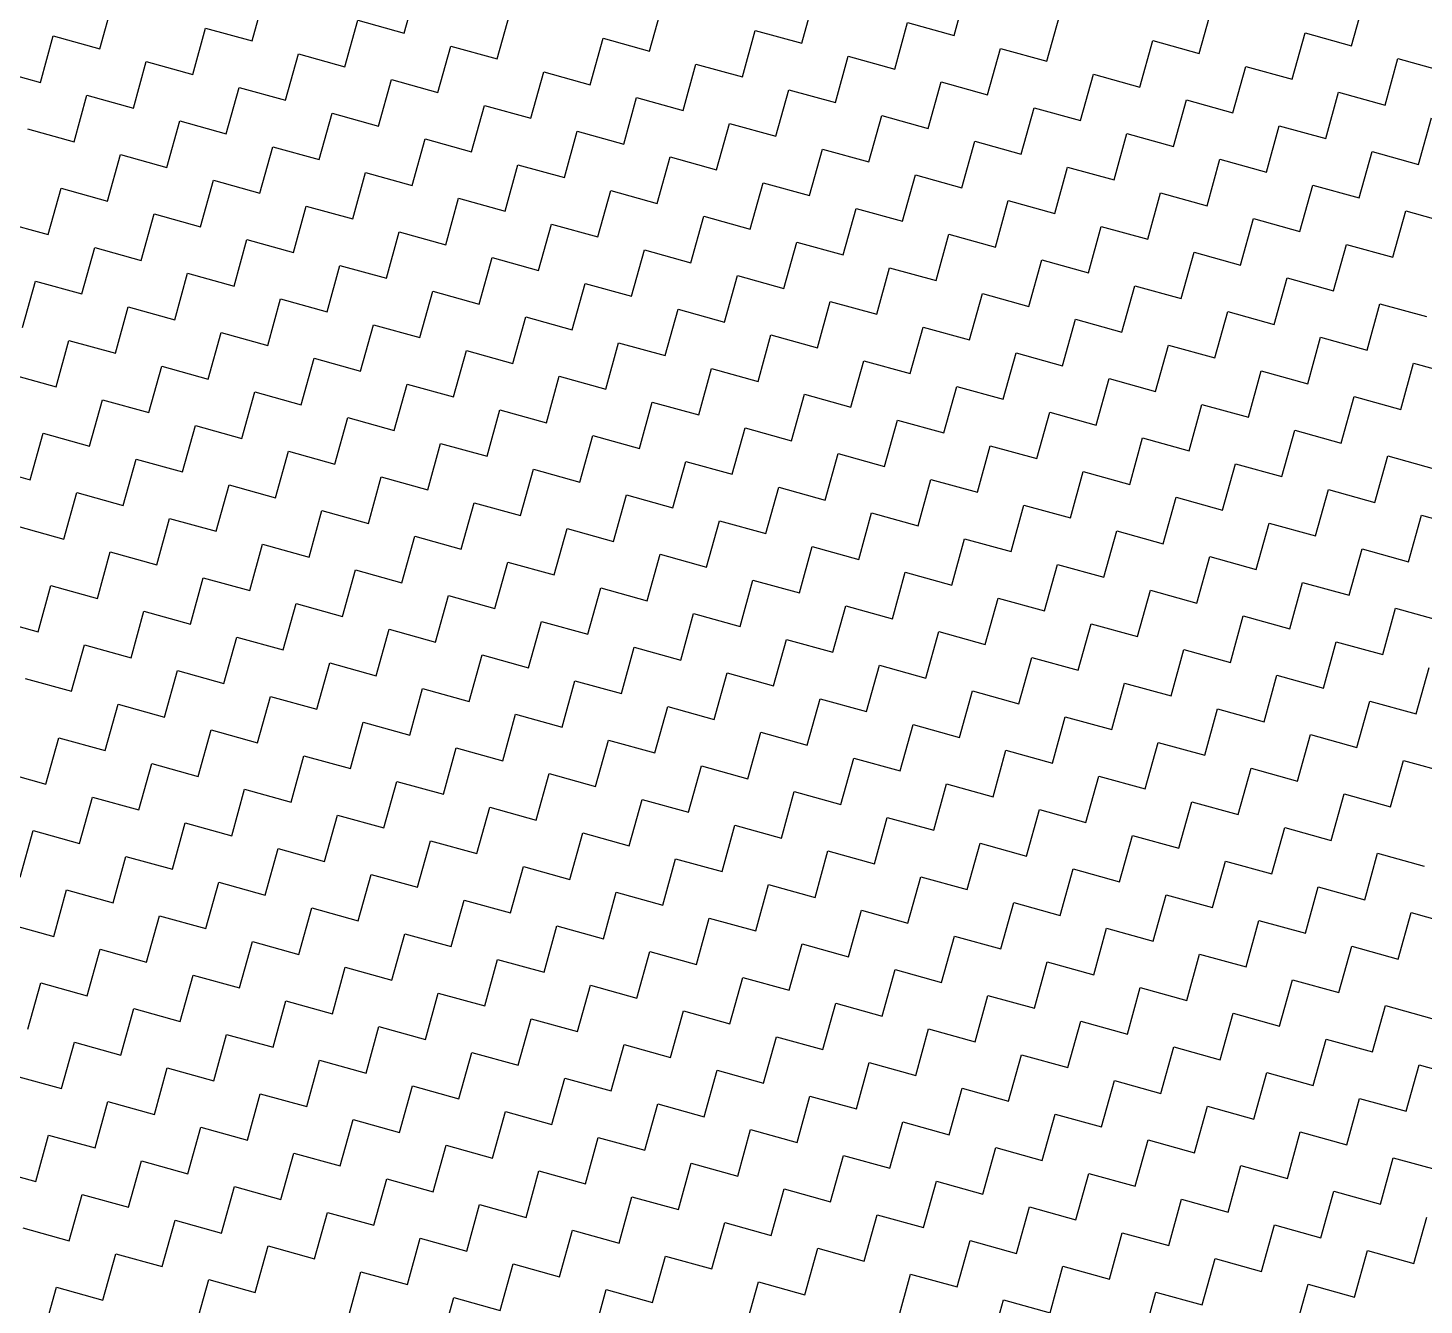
# Model space of a CAD drawing. Header units: metres. Extents: x 291974 to 293244, y 2020596 to 2023640.
# Drawn here: x 292618.9 to 292691.4, y 2022509 to 2022575.3 of the extents above; entities that cross this region are included whole.
import ezdxf

# ---------------------------------------------------------------- set-up
doc = ezdxf.new("R2010")
doc.units = ezdxf.units.M
doc.header["$MEASUREMENT"] = 0
doc.layers.add('POLY_HATCH', color=12, linetype='Continuous')

msp = doc.modelspace()

# ---------------------------------------------------------------- linework, layer by layer
at = {"layer": 'POLY_HATCH', "linetype": 'Continuous'}
for p, q in [((292630.564, 2022574.573), (292631.232, 2022576.984)), ((292638.464, 2022574.978), (292639.132, 2022577.388)), ((292666.984, 2022574.855), (292667.653, 2022577.266)), ((292622.664, 2022574.168), (292623.332, 2022576.579)), ((292651.185, 2022574.046), (292651.853, 2022576.456)), ((292659.085, 2022574.451), (292659.753, 2022576.861)), ((292679.705, 2022573.923), (292680.374, 2022576.334)), ((292687.605, 2022574.328), (292688.274, 2022576.738)), ((292635.385, 2022573.236), (292636.053, 2022575.647)), ((292636.053, 2022575.647), (292638.464, 2022574.978)), ((292643.285, 2022573.641), (292643.953, 2022576.051)), ((292663.905, 2022573.113), (292664.574, 2022575.524)), ((292664.574, 2022575.524), (292666.984, 2022574.855)), ((292671.805, 2022573.518), (292672.474, 2022575.929)), ((292619.585, 2022572.426), (292620.253, 2022574.837)), ((292620.253, 2022574.837), (292622.664, 2022574.168)), ((292627.485, 2022572.831), (292628.153, 2022575.242)), ((292628.153, 2022575.242), (292630.564, 2022574.573)), ((292656.006, 2022572.709), (292656.674, 2022575.119)), ((292656.674, 2022575.119), (292659.085, 2022574.451)), ((292684.526, 2022572.586), (292685.195, 2022574.997)), ((292685.195, 2022574.997), (292687.605, 2022574.328)), ((292640.206, 2022571.899), (292640.874, 2022574.309)), ((292640.874, 2022574.309), (292643.285, 2022573.641)), ((292648.106, 2022572.304), (292648.774, 2022574.714)), ((292648.774, 2022574.714), (292651.185, 2022574.046)), ((292668.726, 2022571.776), (292669.395, 2022574.187)), ((292669.395, 2022574.187), (292671.805, 2022573.518)), ((292676.626, 2022572.181), (292677.295, 2022574.592)), ((292677.295, 2022574.592), (292679.705, 2022573.923)), ((292624.406, 2022571.089), (292625.074, 2022573.5)), ((292625.074, 2022573.5), (292627.485, 2022572.831)), ((292632.306, 2022571.494), (292632.974, 2022573.905)), ((292632.974, 2022573.905), (292635.385, 2022573.236)), ((292652.927, 2022570.967), (292653.595, 2022573.377)), ((292653.595, 2022573.377), (292656.006, 2022572.709)), ((292660.826, 2022571.372), (292661.495, 2022573.782)), ((292661.495, 2022573.782), (292663.905, 2022573.113)), ((292689.347, 2022571.249), (292690.016, 2022573.659)), ((292690.016, 2022573.659), (292692.426, 2022572.991)), ((292617.174, 2022573.095), (292619.585, 2022572.426)), ((292645.027, 2022570.562), (292645.695, 2022572.972)), ((292645.695, 2022572.972), (292648.106, 2022572.304)), ((292673.547, 2022570.439), (292674.216, 2022572.85)), ((292674.216, 2022572.85), (292676.626, 2022572.181)), ((292681.447, 2022570.844), (292682.116, 2022573.255)), ((292682.116, 2022573.255), (292684.526, 2022572.586)), ((292629.227, 2022569.752), (292629.895, 2022572.163)), ((292629.895, 2022572.163), (292632.306, 2022571.494)), ((292637.127, 2022570.157), (292637.795, 2022572.568)), ((292637.795, 2022572.568), (292640.206, 2022571.899)), ((292657.747, 2022569.63), (292658.416, 2022572.04)), ((292658.416, 2022572.04), (292660.826, 2022571.372)), ((292665.647, 2022570.034), (292666.316, 2022572.445)), ((292666.316, 2022572.445), (292668.726, 2022571.776)), ((292686.268, 2022569.507), (292686.937, 2022571.918)), ((292686.937, 2022571.918), (292689.347, 2022571.249)), ((292621.327, 2022569.347), (292621.995, 2022571.758)), ((292621.995, 2022571.758), (292624.406, 2022571.089)), ((292641.948, 2022568.82), (292642.616, 2022571.23)), ((292642.616, 2022571.23), (292645.027, 2022570.562)), ((292649.848, 2022569.225), (292650.516, 2022571.635)), ((292650.516, 2022571.635), (292652.927, 2022570.967)), ((292678.368, 2022569.102), (292679.037, 2022571.513)), ((292679.037, 2022571.513), (292681.447, 2022570.844)), ((292626.148, 2022568.01), (292626.816, 2022570.421)), ((292626.816, 2022570.421), (292629.227, 2022569.752)), ((292634.048, 2022568.415), (292634.716, 2022570.826)), ((292634.716, 2022570.826), (292637.127, 2022570.157)), ((292662.568, 2022568.293), (292663.237, 2022570.703)), ((292663.237, 2022570.703), (292665.647, 2022570.034)), ((292670.468, 2022568.697), (292671.137, 2022571.108)), ((292671.137, 2022571.108), (292673.547, 2022570.439)), ((292691.089, 2022568.17), (292691.758, 2022570.58)), ((292618.916, 2022570.016), (292621.327, 2022569.347)), ((292646.769, 2022567.483), (292647.437, 2022569.893)), ((292647.437, 2022569.893), (292649.848, 2022569.225)), ((292654.668, 2022567.888), (292655.337, 2022570.298)), ((292655.337, 2022570.298), (292657.747, 2022569.63)), ((292675.289, 2022567.36), (292675.958, 2022569.771)), ((292675.958, 2022569.771), (292678.368, 2022569.102)), ((292683.189, 2022567.765), (292683.858, 2022570.176)), ((292683.858, 2022570.176), (292686.268, 2022569.507)), ((292630.969, 2022566.673), (292631.637, 2022569.084)), ((292631.637, 2022569.084), (292634.048, 2022568.415)), ((292638.869, 2022567.078), (292639.537, 2022569.489)), ((292639.537, 2022569.489), (292641.948, 2022568.82)), ((292667.389, 2022566.955), (292668.058, 2022569.366)), ((292668.058, 2022569.366), (292670.468, 2022568.697)), ((292623.069, 2022566.268), (292623.737, 2022568.679)), ((292623.737, 2022568.679), (292626.148, 2022568.01)), ((292651.589, 2022566.146), (292652.258, 2022568.556)), ((292652.258, 2022568.556), (292654.668, 2022567.888)), ((292659.489, 2022566.551), (292660.158, 2022568.961)), ((292660.158, 2022568.961), (292662.568, 2022568.293)), ((292680.11, 2022566.023), (292680.779, 2022568.434)), ((292680.779, 2022568.434), (292683.189, 2022567.765)), ((292688.01, 2022566.428), (292688.679, 2022568.839)), ((292688.679, 2022568.839), (292691.089, 2022568.17)), ((292635.79, 2022565.336), (292636.458, 2022567.747)), ((292636.458, 2022567.747), (292638.869, 2022567.078)), ((292643.69, 2022565.741), (292644.358, 2022568.151)), ((292644.358, 2022568.151), (292646.769, 2022567.483)), ((292664.31, 2022565.214), (292664.979, 2022567.624)), ((292664.979, 2022567.624), (292667.389, 2022566.955)), ((292672.21, 2022565.618), (292672.879, 2022568.029)), ((292672.879, 2022568.029), (292675.289, 2022567.36)), ((292619.99, 2022564.526), (292620.658, 2022566.937)), ((292620.658, 2022566.937), (292623.069, 2022566.268)), ((292627.89, 2022564.931), (292628.558, 2022567.342)), ((292628.558, 2022567.342), (292630.969, 2022566.673)), ((292648.51, 2022564.404), (292649.179, 2022566.814)), ((292649.179, 2022566.814), (292651.589, 2022566.146)), ((292656.41, 2022564.809), (292657.079, 2022567.219)), ((292657.079, 2022567.219), (292659.489, 2022566.551)), ((292684.931, 2022564.686), (292685.6, 2022567.097)), ((292685.6, 2022567.097), (292688.01, 2022566.428)), ((292640.611, 2022563.999), (292641.279, 2022566.41)), ((292641.279, 2022566.41), (292643.69, 2022565.741)), ((292669.131, 2022563.876), (292669.8, 2022566.287)), ((292669.8, 2022566.287), (292672.21, 2022565.618)), ((292677.031, 2022564.281), (292677.7, 2022566.692)), ((292677.7, 2022566.692), (292680.11, 2022566.023)), ((292624.811, 2022563.189), (292625.479, 2022565.6)), ((292625.479, 2022565.6), (292627.89, 2022564.931)), ((292632.711, 2022563.594), (292633.379, 2022566.005)), ((292633.379, 2022566.005), (292635.79, 2022565.336)), ((292653.331, 2022563.067), (292654, 2022565.477)), ((292654, 2022565.477), (292656.41, 2022564.809)), ((292661.231, 2022563.472), (292661.9, 2022565.882)), ((292661.9, 2022565.882), (292664.31, 2022565.214)), ((292681.852, 2022562.944), (292682.521, 2022565.355)), ((292682.521, 2022565.355), (292684.931, 2022564.686)), ((292689.752, 2022563.349), (292690.42, 2022565.76)), ((292690.42, 2022565.76), (292692.831, 2022565.091)), ((292617.579, 2022565.195), (292619.99, 2022564.526)), ((292637.532, 2022562.257), (292638.2, 2022564.668)), ((292638.2, 2022564.668), (292640.611, 2022563.999)), ((292645.431, 2022562.662), (292646.1, 2022565.072)), ((292646.1, 2022565.072), (292648.51, 2022564.404)), ((292673.952, 2022562.539), (292674.621, 2022564.95)), ((292674.621, 2022564.95), (292677.031, 2022564.281)), ((292629.632, 2022561.852), (292630.3, 2022564.263)), ((292630.3, 2022564.263), (292632.711, 2022563.594)), ((292658.152, 2022561.73), (292658.821, 2022564.14)), ((292658.821, 2022564.14), (292661.231, 2022563.472)), ((292666.052, 2022562.135), (292666.721, 2022564.545)), ((292666.721, 2022564.545), (292669.131, 2022563.876)), ((292686.673, 2022561.607), (292687.341, 2022564.018)), ((292687.341, 2022564.018), (292689.752, 2022563.349)), ((292621.732, 2022561.447), (292622.4, 2022563.858)), ((292622.4, 2022563.858), (292624.811, 2022563.189)), ((292642.352, 2022560.92), (292643.021, 2022563.331)), ((292643.021, 2022563.331), (292645.431, 2022562.662)), ((292650.252, 2022561.325), (292650.921, 2022563.735)), ((292650.921, 2022563.735), (292653.331, 2022563.067)), ((292670.873, 2022560.797), (292671.542, 2022563.208)), ((292671.542, 2022563.208), (292673.952, 2022562.539)), ((292678.773, 2022561.202), (292679.442, 2022563.613)), ((292679.442, 2022563.613), (292681.852, 2022562.944)), ((292626.553, 2022560.11), (292627.221, 2022562.521)), ((292627.221, 2022562.521), (292629.632, 2022561.852)), ((292634.453, 2022560.515), (292635.121, 2022562.926)), ((292635.121, 2022562.926), (292637.532, 2022562.257)), ((292662.973, 2022560.393), (292663.642, 2022562.803)), ((292663.642, 2022562.803), (292666.052, 2022562.135)), ((292618.653, 2022559.706), (292619.321, 2022562.116)), ((292619.321, 2022562.116), (292621.732, 2022561.447)), ((292647.173, 2022559.583), (292647.842, 2022561.993)), ((292647.842, 2022561.993), (292650.252, 2022561.325)), ((292655.073, 2022559.988), (292655.742, 2022562.398)), ((292655.742, 2022562.398), (292658.152, 2022561.73)), ((292675.694, 2022559.46), (292676.363, 2022561.871)), ((292676.363, 2022561.871), (292678.773, 2022561.202)), ((292683.594, 2022559.865), (292684.262, 2022562.276)), ((292684.262, 2022562.276), (292686.673, 2022561.607)), ((292631.374, 2022558.773), (292632.042, 2022561.184)), ((292632.042, 2022561.184), (292634.453, 2022560.515)), ((292639.273, 2022559.178), (292639.942, 2022561.589)), ((292639.942, 2022561.589), (292642.352, 2022560.92)), ((292659.894, 2022558.651), (292660.563, 2022561.061)), ((292660.563, 2022561.061), (292662.973, 2022560.393)), ((292667.794, 2022559.056), (292668.463, 2022561.466)), ((292668.463, 2022561.466), (292670.873, 2022560.797)), ((292623.474, 2022558.368), (292624.142, 2022560.779)), ((292624.142, 2022560.779), (292626.553, 2022560.11)), ((292651.994, 2022558.246), (292652.663, 2022560.656)), ((292652.663, 2022560.656), (292655.073, 2022559.988)), ((292680.515, 2022558.123), (292681.183, 2022560.534)), ((292681.183, 2022560.534), (292683.594, 2022559.865)), ((292688.415, 2022558.528), (292689.083, 2022560.939)), ((292689.083, 2022560.939), (292691.494, 2022560.27)), ((292636.194, 2022557.436), (292636.863, 2022559.847)), ((292636.863, 2022559.847), (292639.273, 2022559.178)), ((292644.094, 2022557.841), (292644.763, 2022560.252)), ((292644.763, 2022560.252), (292647.173, 2022559.583)), ((292664.715, 2022557.314), (292665.384, 2022559.724)), ((292665.384, 2022559.724), (292667.794, 2022559.056)), ((292672.615, 2022557.718), (292673.284, 2022560.129)), ((292673.284, 2022560.129), (292675.694, 2022559.46)), ((292620.395, 2022556.627), (292621.063, 2022559.037)), ((292621.063, 2022559.037), (292623.474, 2022558.368)), ((292628.295, 2022557.031), (292628.963, 2022559.442)), ((292628.963, 2022559.442), (292631.374, 2022558.773)), ((292648.915, 2022556.504), (292649.584, 2022558.914)), ((292649.584, 2022558.914), (292651.994, 2022558.246)), ((292656.815, 2022556.909), (292657.484, 2022559.319)), ((292657.484, 2022559.319), (292659.894, 2022558.651)), ((292685.336, 2022556.786), (292686.004, 2022559.197)), ((292686.004, 2022559.197), (292688.415, 2022558.528)), ((292641.015, 2022556.099), (292641.684, 2022558.51)), ((292641.684, 2022558.51), (292644.094, 2022557.841)), ((292669.536, 2022555.977), (292670.205, 2022558.387)), ((292670.205, 2022558.387), (292672.615, 2022557.718)), ((292677.436, 2022556.381), (292678.104, 2022558.792)), ((292678.104, 2022558.792), (292680.515, 2022558.123)), ((292625.216, 2022555.289), (292625.884, 2022557.7)), ((292625.884, 2022557.7), (292628.295, 2022557.031)), ((292633.115, 2022555.694), (292633.784, 2022558.105)), ((292633.784, 2022558.105), (292636.194, 2022557.436)), ((292653.736, 2022555.167), (292654.405, 2022557.577)), ((292654.405, 2022557.577), (292656.815, 2022556.909)), ((292661.636, 2022555.572), (292662.305, 2022557.982)), ((292662.305, 2022557.982), (292664.715, 2022557.314)), ((292682.257, 2022555.044), (292682.925, 2022557.455)), ((292682.925, 2022557.455), (292685.336, 2022556.786)), ((292690.157, 2022555.449), (292690.825, 2022557.86)), ((292690.825, 2022557.86), (292693.236, 2022557.191)), ((292617.984, 2022557.295), (292620.395, 2022556.627)), ((292637.936, 2022554.357), (292638.605, 2022556.768)), ((292638.605, 2022556.768), (292641.015, 2022556.099)), ((292645.836, 2022554.762), (292646.505, 2022557.173)), ((292646.505, 2022557.173), (292648.915, 2022556.504)), ((292674.357, 2022554.639), (292675.025, 2022557.05)), ((292675.025, 2022557.05), (292677.436, 2022556.381)), ((292622.137, 2022553.548), (292622.805, 2022555.958)), ((292622.805, 2022555.958), (292625.216, 2022555.289)), ((292630.036, 2022553.952), (292630.705, 2022556.363)), ((292630.705, 2022556.363), (292633.115, 2022555.694)), ((292658.557, 2022553.83), (292659.226, 2022556.24)), ((292659.226, 2022556.24), (292661.636, 2022555.572)), ((292666.457, 2022554.235), (292667.126, 2022556.645)), ((292667.126, 2022556.645), (292669.536, 2022555.977)), ((292687.078, 2022553.707), (292687.746, 2022556.118)), ((292687.746, 2022556.118), (292690.157, 2022555.449)), ((292642.757, 2022553.02), (292643.426, 2022555.431)), ((292643.426, 2022555.431), (292645.836, 2022554.762)), ((292650.657, 2022553.425), (292651.326, 2022555.835)), ((292651.326, 2022555.835), (292653.736, 2022555.167)), ((292671.278, 2022552.898), (292671.946, 2022555.308)), ((292671.946, 2022555.308), (292674.357, 2022554.639)), ((292679.178, 2022553.302), (292679.846, 2022555.713)), ((292679.846, 2022555.713), (292682.257, 2022555.044)), ((292626.957, 2022552.21), (292627.626, 2022554.621)), ((292627.626, 2022554.621), (292630.036, 2022553.952)), ((292634.857, 2022552.615), (292635.526, 2022555.026)), ((292635.526, 2022555.026), (292637.936, 2022554.357)), ((292655.478, 2022552.088), (292656.147, 2022554.498)), ((292656.147, 2022554.498), (292658.557, 2022553.83)), ((292663.378, 2022552.493), (292664.047, 2022554.903)), ((292664.047, 2022554.903), (292666.457, 2022554.235)), ((292619.058, 2022551.806), (292619.726, 2022554.216)), ((292619.726, 2022554.216), (292622.137, 2022553.548)), ((292647.578, 2022551.683), (292648.247, 2022554.094)), ((292648.247, 2022554.094), (292650.657, 2022553.425)), ((292676.099, 2022551.56), (292676.767, 2022553.971)), ((292676.767, 2022553.971), (292679.178, 2022553.302)), ((292683.999, 2022551.965), (292684.667, 2022554.376)), ((292684.667, 2022554.376), (292687.078, 2022553.707)), ((292631.778, 2022550.873), (292632.447, 2022553.284)), ((292632.447, 2022553.284), (292634.857, 2022552.615)), ((292639.678, 2022551.278), (292640.347, 2022553.689)), ((292640.347, 2022553.689), (292642.757, 2022553.02)), ((292660.299, 2022550.751), (292660.968, 2022553.161)), ((292660.968, 2022553.161), (292663.378, 2022552.493)), ((292668.199, 2022551.156), (292668.867, 2022553.566)), ((292668.867, 2022553.566), (292671.278, 2022552.898)), ((292688.82, 2022550.628), (292689.488, 2022553.039)), ((292689.488, 2022553.039), (292691.899, 2022552.37)), ((292616.647, 2022552.474), (292619.058, 2022551.806)), ((292623.878, 2022550.469), (292624.547, 2022552.879)), ((292624.547, 2022552.879), (292626.957, 2022552.21)), ((292644.499, 2022549.941), (292645.168, 2022552.352)), ((292645.168, 2022552.352), (292647.578, 2022551.683)), ((292652.399, 2022550.346), (292653.068, 2022552.756)), ((292653.068, 2022552.756), (292655.478, 2022552.088)), ((292680.92, 2022550.223), (292681.588, 2022552.634)), ((292681.588, 2022552.634), (292683.999, 2022551.965)), ((292636.599, 2022549.536), (292637.268, 2022551.947)), ((292637.268, 2022551.947), (292639.678, 2022551.278)), ((292665.12, 2022549.414), (292665.788, 2022551.824)), ((292665.788, 2022551.824), (292668.199, 2022551.156)), ((292673.02, 2022549.819), (292673.688, 2022552.229)), ((292673.688, 2022552.229), (292676.099, 2022551.56)), ((292620.799, 2022548.727), (292621.468, 2022551.137)), ((292621.468, 2022551.137), (292623.878, 2022550.469)), ((292628.699, 2022549.131), (292629.368, 2022551.542)), ((292629.368, 2022551.542), (292631.778, 2022550.873)), ((292649.32, 2022548.604), (292649.989, 2022551.015)), ((292649.989, 2022551.015), (292652.399, 2022550.346)), ((292657.22, 2022549.009), (292657.889, 2022551.419)), ((292657.889, 2022551.419), (292660.299, 2022550.751)), ((292677.841, 2022548.481), (292678.509, 2022550.892)), ((292678.509, 2022550.892), (292680.92, 2022550.223)), ((292685.741, 2022548.886), (292686.409, 2022551.297)), ((292686.409, 2022551.297), (292688.82, 2022550.628)), ((292633.52, 2022547.794), (292634.189, 2022550.205)), ((292634.189, 2022550.205), (292636.599, 2022549.536)), ((292641.42, 2022548.199), (292642.089, 2022550.61)), ((292642.089, 2022550.61), (292644.499, 2022549.941)), ((292669.941, 2022548.077), (292670.609, 2022550.487)), ((292670.609, 2022550.487), (292673.02, 2022549.819)), ((292625.62, 2022547.39), (292626.289, 2022549.8)), ((292626.289, 2022549.8), (292628.699, 2022549.131)), ((292654.141, 2022547.267), (292654.81, 2022549.677)), ((292654.81, 2022549.677), (292657.22, 2022549.009)), ((292662.041, 2022547.672), (292662.709, 2022550.082)), ((292662.709, 2022550.082), (292665.12, 2022549.414)), ((292682.662, 2022547.144), (292683.33, 2022549.555)), ((292683.33, 2022549.555), (292685.741, 2022548.886)), ((292690.562, 2022547.549), (292691.23, 2022549.96)), ((292691.23, 2022549.96), (292693.641, 2022549.291)), ((292618.389, 2022549.395), (292620.799, 2022548.727)), ((292638.341, 2022546.457), (292639.01, 2022548.868)), ((292639.01, 2022548.868), (292641.42, 2022548.199)), ((292646.241, 2022546.862), (292646.91, 2022549.273)), ((292646.91, 2022549.273), (292649.32, 2022548.604)), ((292666.862, 2022546.335), (292667.53, 2022548.745)), ((292667.53, 2022548.745), (292669.941, 2022548.077)), ((292674.762, 2022546.74), (292675.43, 2022549.15)), ((292675.43, 2022549.15), (292677.841, 2022548.481)), ((292622.541, 2022545.648), (292623.21, 2022548.058)), ((292623.21, 2022548.058), (292625.62, 2022547.39)), ((292630.441, 2022546.052), (292631.11, 2022548.463)), ((292631.11, 2022548.463), (292633.52, 2022547.794)), ((292658.962, 2022545.93), (292659.63, 2022548.34)), ((292659.63, 2022548.34), (292662.041, 2022547.672)), ((292687.483, 2022545.807), (292688.151, 2022548.218)), ((292688.151, 2022548.218), (292690.562, 2022547.549)), ((292643.162, 2022545.12), (292643.831, 2022547.531)), ((292643.831, 2022547.531), (292646.241, 2022546.862)), ((292651.062, 2022545.525), (292651.731, 2022547.936)), ((292651.731, 2022547.936), (292654.141, 2022547.267)), ((292671.683, 2022544.998), (292672.351, 2022547.408)), ((292672.351, 2022547.408), (292674.762, 2022546.74)), ((292679.583, 2022545.402), (292680.251, 2022547.813)), ((292680.251, 2022547.813), (292682.662, 2022547.144)), ((292627.362, 2022544.311), (292628.031, 2022546.721)), ((292628.031, 2022546.721), (292630.441, 2022546.052)), ((292635.262, 2022544.715), (292635.931, 2022547.126)), ((292635.931, 2022547.126), (292638.341, 2022546.457)), ((292655.883, 2022544.188), (292656.551, 2022546.598)), ((292656.551, 2022546.598), (292658.962, 2022545.93)), ((292663.783, 2022544.593), (292664.451, 2022547.003)), ((292664.451, 2022547.003), (292666.862, 2022546.335)), ((292619.462, 2022543.906), (292620.131, 2022546.316)), ((292620.131, 2022546.316), (292622.541, 2022545.648)), ((292647.983, 2022543.783), (292648.652, 2022546.194)), ((292648.652, 2022546.194), (292651.062, 2022545.525)), ((292676.504, 2022543.661), (292677.172, 2022546.071)), ((292677.172, 2022546.071), (292679.583, 2022545.402)), ((292684.404, 2022544.065), (292685.072, 2022546.476)), ((292685.072, 2022546.476), (292687.483, 2022545.807)), ((292632.183, 2022542.973), (292632.852, 2022545.384)), ((292632.852, 2022545.384), (292635.262, 2022544.715)), ((292640.083, 2022543.378), (292640.752, 2022545.789)), ((292640.752, 2022545.789), (292643.162, 2022545.12)), ((292660.704, 2022542.851), (292661.372, 2022545.261)), ((292661.372, 2022545.261), (292663.783, 2022544.593)), ((292668.604, 2022543.256), (292669.272, 2022545.666)), ((292669.272, 2022545.666), (292671.683, 2022544.998)), ((292689.225, 2022542.728), (292689.893, 2022545.139)), ((292689.893, 2022545.139), (292692.304, 2022544.47)), ((292617.052, 2022544.574), (292619.462, 2022543.906)), ((292624.283, 2022542.569), (292624.952, 2022544.979)), ((292624.952, 2022544.979), (292627.362, 2022544.311)), ((292644.904, 2022542.041), (292645.573, 2022544.452)), ((292645.573, 2022544.452), (292647.983, 2022543.783)), ((292652.804, 2022542.446), (292653.472, 2022544.857)), ((292653.472, 2022544.857), (292655.883, 2022544.188)), ((292681.325, 2022542.323), (292681.993, 2022544.734)), ((292681.993, 2022544.734), (292684.404, 2022544.065)), ((292629.104, 2022541.232), (292629.773, 2022543.642)), ((292629.773, 2022543.642), (292632.183, 2022542.973)), ((292637.004, 2022541.636), (292637.673, 2022544.047)), ((292637.673, 2022544.047), (292640.083, 2022543.378)), ((292665.525, 2022541.514), (292666.193, 2022543.924)), ((292666.193, 2022543.924), (292668.604, 2022543.256)), ((292673.425, 2022541.919), (292674.093, 2022544.329)), ((292674.093, 2022544.329), (292676.504, 2022543.661)), ((292621.204, 2022540.827), (292621.873, 2022543.237)), ((292621.873, 2022543.237), (292624.283, 2022542.569)), ((292649.725, 2022540.704), (292650.393, 2022543.115)), ((292650.393, 2022543.115), (292652.804, 2022542.446)), ((292657.625, 2022541.109), (292658.293, 2022543.519)), ((292658.293, 2022543.519), (292660.704, 2022542.851)), ((292678.246, 2022540.582), (292678.914, 2022542.992)), ((292678.914, 2022542.992), (292681.325, 2022542.323)), ((292686.146, 2022540.986), (292686.814, 2022543.397)), ((292686.814, 2022543.397), (292689.225, 2022542.728)), ((292633.925, 2022539.894), (292634.594, 2022542.305)), ((292634.594, 2022542.305), (292637.004, 2022541.636)), ((292641.825, 2022540.299), (292642.494, 2022542.71)), ((292642.494, 2022542.71), (292644.904, 2022542.041)), ((292662.446, 2022539.772), (292663.114, 2022542.182)), ((292663.114, 2022542.182), (292665.525, 2022541.514)), ((292670.346, 2022540.177), (292671.014, 2022542.587)), ((292671.014, 2022542.587), (292673.425, 2022541.919)), ((292618.794, 2022541.495), (292621.204, 2022540.827)), ((292626.025, 2022539.49), (292626.694, 2022541.9)), ((292626.694, 2022541.9), (292629.104, 2022541.232)), ((292654.546, 2022539.367), (292655.214, 2022541.778)), ((292655.214, 2022541.778), (292657.625, 2022541.109)), ((292683.067, 2022539.244), (292683.735, 2022541.655)), ((292683.735, 2022541.655), (292686.146, 2022540.986)), ((292690.966, 2022539.649), (292691.635, 2022542.06)), ((292638.746, 2022538.557), (292639.415, 2022540.968)), ((292639.415, 2022540.968), (292641.825, 2022540.299)), ((292646.646, 2022538.962), (292647.314, 2022541.373)), ((292647.314, 2022541.373), (292649.725, 2022540.704)), ((292667.267, 2022538.435), (292667.935, 2022540.845)), ((292667.935, 2022540.845), (292670.346, 2022540.177)), ((292675.167, 2022538.84), (292675.835, 2022541.25)), ((292675.835, 2022541.25), (292678.246, 2022540.582)), ((292622.946, 2022537.748), (292623.615, 2022540.158)), ((292623.615, 2022540.158), (292626.025, 2022539.49)), ((292630.846, 2022538.153), (292631.515, 2022540.563)), ((292631.515, 2022540.563), (292633.925, 2022539.894)), ((292651.467, 2022537.625), (292652.135, 2022540.036)), ((292652.135, 2022540.036), (292654.546, 2022539.367)), ((292659.367, 2022538.03), (292660.035, 2022540.44)), ((292660.035, 2022540.44), (292662.446, 2022539.772)), ((292687.887, 2022537.907), (292688.556, 2022540.318)), ((292688.556, 2022540.318), (292690.966, 2022539.649)), ((292643.567, 2022537.22), (292644.235, 2022539.631)), ((292644.235, 2022539.631), (292646.646, 2022538.962)), ((292672.088, 2022537.098), (292672.756, 2022539.508)), ((292672.756, 2022539.508), (292675.167, 2022538.84)), ((292679.988, 2022537.503), (292680.656, 2022539.913)), ((292680.656, 2022539.913), (292683.067, 2022539.244)), ((292627.767, 2022536.411), (292628.436, 2022538.821)), ((292628.436, 2022538.821), (292630.846, 2022538.153)), ((292635.667, 2022536.815), (292636.336, 2022539.226)), ((292636.336, 2022539.226), (292638.746, 2022538.557)), ((292656.288, 2022536.288), (292656.956, 2022538.699)), ((292656.956, 2022538.699), (292659.367, 2022538.03)), ((292664.188, 2022536.693), (292664.856, 2022539.103)), ((292664.856, 2022539.103), (292667.267, 2022538.435)), ((292684.808, 2022536.165), (292685.477, 2022538.576)), ((292685.477, 2022538.576), (292687.887, 2022537.907)), ((292619.867, 2022536.006), (292620.536, 2022538.416)), ((292620.536, 2022538.416), (292622.946, 2022537.748)), ((292640.488, 2022535.478), (292641.156, 2022537.889)), ((292641.156, 2022537.889), (292643.567, 2022537.22)), ((292648.388, 2022535.883), (292649.056, 2022538.294)), ((292649.056, 2022538.294), (292651.467, 2022537.625)), ((292676.909, 2022535.761), (292677.577, 2022538.171)), ((292677.577, 2022538.171), (292679.988, 2022537.503)), ((292632.588, 2022535.074), (292633.257, 2022537.484)), ((292633.257, 2022537.484), (292635.667, 2022536.815)), ((292661.109, 2022534.951), (292661.777, 2022537.361)), ((292661.777, 2022537.361), (292664.188, 2022536.693)), ((292669.009, 2022535.356), (292669.677, 2022537.766)), ((292669.677, 2022537.766), (292672.088, 2022537.098)), ((292689.629, 2022534.828), (292690.298, 2022537.239)), ((292690.298, 2022537.239), (292692.708, 2022536.57)), ((292617.457, 2022536.674), (292619.867, 2022536.006)), ((292624.688, 2022534.669), (292625.357, 2022537.079)), ((292625.357, 2022537.079), (292627.767, 2022536.411)), ((292645.309, 2022534.141), (292645.977, 2022536.552)), ((292645.977, 2022536.552), (292648.388, 2022535.883)), ((292653.209, 2022534.546), (292653.877, 2022536.957)), ((292653.877, 2022536.957), (292656.288, 2022536.288)), ((292673.83, 2022534.019), (292674.498, 2022536.429)), ((292674.498, 2022536.429), (292676.909, 2022535.761)), ((292681.729, 2022534.424), (292682.398, 2022536.834)), ((292682.398, 2022536.834), (292684.808, 2022536.165)), ((292629.509, 2022533.332), (292630.178, 2022535.742)), ((292630.178, 2022535.742), (292632.588, 2022535.074)), ((292637.409, 2022533.736), (292638.077, 2022536.147)), ((292638.077, 2022536.147), (292640.488, 2022535.478)), ((292665.93, 2022533.614), (292666.598, 2022536.024)), ((292666.598, 2022536.024), (292669.009, 2022535.356)), ((292621.609, 2022532.927), (292622.278, 2022535.337)), ((292622.278, 2022535.337), (292624.688, 2022534.669)), ((292650.13, 2022532.804), (292650.798, 2022535.215)), ((292650.798, 2022535.215), (292653.209, 2022534.546)), ((292658.03, 2022533.209), (292658.698, 2022535.62)), ((292658.698, 2022535.62), (292661.109, 2022534.951)), ((292678.65, 2022532.682), (292679.319, 2022535.092)), ((292679.319, 2022535.092), (292681.729, 2022534.424)), ((292686.55, 2022533.086), (292687.219, 2022535.497)), ((292687.219, 2022535.497), (292689.629, 2022534.828)), ((292634.33, 2022531.995), (292634.998, 2022534.405)), ((292634.998, 2022534.405), (292637.409, 2022533.736)), ((292642.23, 2022532.399), (292642.898, 2022534.81)), ((292642.898, 2022534.81), (292645.309, 2022534.141)), ((292662.851, 2022531.872), (292663.519, 2022534.282)), ((292663.519, 2022534.282), (292665.93, 2022533.614)), ((292670.751, 2022532.277), (292671.419, 2022534.687)), ((292671.419, 2022534.687), (292673.83, 2022534.019)), ((292618.53, 2022531.185), (292619.199, 2022533.595)), ((292619.199, 2022533.595), (292621.609, 2022532.927)), ((292626.43, 2022531.59), (292627.099, 2022534)), ((292627.099, 2022534), (292629.509, 2022533.332)), ((292654.951, 2022531.467), (292655.619, 2022533.878)), ((292655.619, 2022533.878), (292658.03, 2022533.209)), ((292683.471, 2022531.345), (292684.14, 2022533.755)), ((292684.14, 2022533.755), (292686.55, 2022533.086)), ((292639.151, 2022530.657), (292639.819, 2022533.068)), ((292639.819, 2022533.068), (292642.23, 2022532.399)), ((292647.051, 2022531.062), (292647.719, 2022533.473)), ((292647.719, 2022533.473), (292650.13, 2022532.804)), ((292667.672, 2022530.535), (292668.34, 2022532.945)), ((292668.34, 2022532.945), (292670.751, 2022532.277)), ((292675.571, 2022530.94), (292676.24, 2022533.35)), ((292676.24, 2022533.35), (292678.65, 2022532.682)), ((292623.351, 2022529.848), (292624.02, 2022532.258)), ((292624.02, 2022532.258), (292626.43, 2022531.59)), ((292631.251, 2022530.253), (292631.919, 2022532.663)), ((292631.919, 2022532.663), (292634.33, 2022531.995)), ((292651.872, 2022529.725), (292652.54, 2022532.136)), ((292652.54, 2022532.136), (292654.951, 2022531.467)), ((292659.772, 2022530.13), (292660.44, 2022532.541)), ((292660.44, 2022532.541), (292662.851, 2022531.872)), ((292688.292, 2022530.007), (292688.961, 2022532.418)), ((292688.961, 2022532.418), (292691.371, 2022531.749)), ((292636.072, 2022528.916), (292636.74, 2022531.326)), ((292636.74, 2022531.326), (292639.151, 2022530.657)), ((292643.972, 2022529.32), (292644.64, 2022531.731)), ((292644.64, 2022531.731), (292647.051, 2022531.062)), ((292672.492, 2022529.198), (292673.161, 2022531.608)), ((292673.161, 2022531.608), (292675.571, 2022530.94)), ((292680.392, 2022529.603), (292681.061, 2022532.013)), ((292681.061, 2022532.013), (292683.471, 2022531.345)), ((292628.172, 2022528.511), (292628.84, 2022530.921)), ((292628.84, 2022530.921), (292631.251, 2022530.253)), ((292656.693, 2022528.388), (292657.361, 2022530.799)), ((292657.361, 2022530.799), (292659.772, 2022530.13)), ((292664.593, 2022528.793), (292665.261, 2022531.203)), ((292665.261, 2022531.203), (292667.672, 2022530.535)), ((292685.213, 2022528.266), (292685.882, 2022530.676)), ((292685.882, 2022530.676), (292688.292, 2022530.007)), ((292620.272, 2022528.106), (292620.941, 2022530.516)), ((292620.941, 2022530.516), (292623.351, 2022529.848)), ((292640.893, 2022527.578), (292641.561, 2022529.989)), ((292641.561, 2022529.989), (292643.972, 2022529.32)), ((292648.793, 2022527.983), (292649.461, 2022530.394)), ((292649.461, 2022530.394), (292651.872, 2022529.725)), ((292669.413, 2022527.456), (292670.082, 2022529.866)), ((292670.082, 2022529.866), (292672.492, 2022529.198)), ((292677.313, 2022527.861), (292677.982, 2022530.271)), ((292677.982, 2022530.271), (292680.392, 2022529.603)), ((292625.093, 2022526.769), (292625.761, 2022529.179)), ((292625.761, 2022529.179), (292628.172, 2022528.511)), ((292632.993, 2022527.174), (292633.661, 2022529.584)), ((292633.661, 2022529.584), (292636.072, 2022528.916)), ((292661.514, 2022527.051), (292662.182, 2022529.462)), ((292662.182, 2022529.462), (292664.593, 2022528.793)), ((292690.034, 2022526.928), (292690.703, 2022529.339)), ((292690.703, 2022529.339), (292693.113, 2022528.67)), ((292617.862, 2022528.774), (292620.272, 2022528.106)), ((292645.714, 2022526.241), (292646.382, 2022528.652)), ((292646.382, 2022528.652), (292648.793, 2022527.983)), ((292653.614, 2022526.646), (292654.282, 2022529.057)), ((292654.282, 2022529.057), (292656.693, 2022528.388)), ((292674.234, 2022526.119), (292674.903, 2022528.529)), ((292674.903, 2022528.529), (292677.313, 2022527.861)), ((292682.134, 2022526.524), (292682.803, 2022528.934)), ((292682.803, 2022528.934), (292685.213, 2022528.266)), ((292629.914, 2022525.432), (292630.582, 2022527.842)), ((292630.582, 2022527.842), (292632.993, 2022527.174)), ((292637.814, 2022525.837), (292638.482, 2022528.247)), ((292638.482, 2022528.247), (292640.893, 2022527.578)), ((292658.435, 2022525.309), (292659.103, 2022527.72)), ((292659.103, 2022527.72), (292661.514, 2022527.051)), ((292666.334, 2022525.714), (292667.003, 2022528.124)), ((292667.003, 2022528.124), (292669.413, 2022527.456)), ((292622.014, 2022525.027), (292622.682, 2022527.437)), ((292622.682, 2022527.437), (292625.093, 2022526.769)), ((292650.535, 2022524.904), (292651.203, 2022527.315)), ((292651.203, 2022527.315), (292653.614, 2022526.646)), ((292679.055, 2022524.782), (292679.724, 2022527.192)), ((292679.724, 2022527.192), (292682.134, 2022526.524)), ((292686.955, 2022525.187), (292687.624, 2022527.597)), ((292687.624, 2022527.597), (292690.034, 2022526.928)), ((292634.735, 2022524.095), (292635.403, 2022526.505)), ((292635.403, 2022526.505), (292637.814, 2022525.837)), ((292642.635, 2022524.499), (292643.303, 2022526.91)), ((292643.303, 2022526.91), (292645.714, 2022526.241)), ((292663.255, 2022523.972), (292663.924, 2022526.383)), ((292663.924, 2022526.383), (292666.334, 2022525.714)), ((292671.155, 2022524.377), (292671.824, 2022526.787)), ((292671.824, 2022526.787), (292674.234, 2022526.119)), ((292618.935, 2022523.285), (292619.603, 2022525.695)), ((292619.603, 2022525.695), (292622.014, 2022525.027)), ((292626.835, 2022523.69), (292627.503, 2022526.1)), ((292627.503, 2022526.1), (292629.914, 2022525.432)), ((292647.456, 2022523.162), (292648.124, 2022525.573)), ((292648.124, 2022525.573), (292650.535, 2022524.904)), ((292655.356, 2022523.567), (292656.024, 2022525.978)), ((292656.024, 2022525.978), (292658.435, 2022525.309)), ((292683.876, 2022523.445), (292684.545, 2022525.855)), ((292684.545, 2022525.855), (292686.955, 2022525.187)), ((292639.556, 2022522.758), (292640.224, 2022525.168)), ((292640.224, 2022525.168), (292642.635, 2022524.499)), ((292668.076, 2022522.635), (292668.745, 2022525.045)), ((292668.745, 2022525.045), (292671.155, 2022524.377)), ((292675.976, 2022523.04), (292676.645, 2022525.45)), ((292676.645, 2022525.45), (292679.055, 2022524.782)), ((292623.756, 2022521.948), (292624.424, 2022524.358)), ((292624.424, 2022524.358), (292626.835, 2022523.69)), ((292631.656, 2022522.353), (292632.324, 2022524.763)), ((292632.324, 2022524.763), (292634.735, 2022524.095)), ((292652.277, 2022521.825), (292652.945, 2022524.236)), ((292652.945, 2022524.236), (292655.356, 2022523.567)), ((292660.176, 2022522.23), (292660.845, 2022524.641)), ((292660.845, 2022524.641), (292663.255, 2022523.972)), ((292680.797, 2022521.703), (292681.466, 2022524.113)), ((292681.466, 2022524.113), (292683.876, 2022523.445)), ((292688.697, 2022522.108), (292689.366, 2022524.518)), ((292689.366, 2022524.518), (292691.776, 2022523.849)), ((292636.477, 2022521.016), (292637.145, 2022523.426)), ((292637.145, 2022523.426), (292639.556, 2022522.758)), ((292644.377, 2022521.42), (292645.045, 2022523.831)), ((292645.045, 2022523.831), (292647.456, 2022523.162)), ((292672.897, 2022521.298), (292673.566, 2022523.708)), ((292673.566, 2022523.708), (292675.976, 2022523.04)), ((292620.677, 2022520.206), (292621.345, 2022522.616)), ((292621.345, 2022522.616), (292623.756, 2022521.948)), ((292628.577, 2022520.611), (292629.245, 2022523.021)), ((292629.245, 2022523.021), (292631.656, 2022522.353)), ((292657.097, 2022520.488), (292657.766, 2022522.899)), ((292657.766, 2022522.899), (292660.176, 2022522.23)), ((292664.997, 2022520.893), (292665.666, 2022523.304)), ((292665.666, 2022523.304), (292668.076, 2022522.635)), ((292685.618, 2022520.366), (292686.287, 2022522.776)), ((292686.287, 2022522.776), (292688.697, 2022522.108)), ((292641.298, 2022519.679), (292641.966, 2022522.089)), ((292641.966, 2022522.089), (292644.377, 2022521.42)), ((292649.198, 2022520.083), (292649.866, 2022522.494)), ((292649.866, 2022522.494), (292652.277, 2022521.825)), ((292669.818, 2022519.556), (292670.487, 2022521.966)), ((292670.487, 2022521.966), (292672.897, 2022521.298)), ((292677.718, 2022519.961), (292678.387, 2022522.371)), ((292678.387, 2022522.371), (292680.797, 2022521.703)), ((292625.498, 2022518.869), (292626.166, 2022521.279)), ((292626.166, 2022521.279), (292628.577, 2022520.611)), ((292633.398, 2022519.274), (292634.066, 2022521.684)), ((292634.066, 2022521.684), (292636.477, 2022521.016)), ((292661.918, 2022519.151), (292662.587, 2022521.562)), ((292662.587, 2022521.562), (292664.997, 2022520.893)), ((292690.439, 2022519.029), (292691.108, 2022521.439)), ((292691.108, 2022521.439), (292693.518, 2022520.77)), ((292618.266, 2022520.875), (292620.677, 2022520.206)), ((292646.119, 2022518.341), (292646.787, 2022520.752)), ((292646.787, 2022520.752), (292649.198, 2022520.083)), ((292654.018, 2022518.746), (292654.687, 2022521.157)), ((292654.687, 2022521.157), (292657.097, 2022520.488)), ((292674.639, 2022518.219), (292675.308, 2022520.629)), ((292675.308, 2022520.629), (292677.718, 2022519.961)), ((292682.539, 2022518.624), (292683.208, 2022521.034)), ((292683.208, 2022521.034), (292685.618, 2022520.366)), ((292630.319, 2022517.532), (292630.987, 2022519.942)), ((292630.987, 2022519.942), (292633.398, 2022519.274)), ((292638.219, 2022517.937), (292638.887, 2022520.347)), ((292638.887, 2022520.347), (292641.298, 2022519.679)), ((292658.839, 2022517.409), (292659.508, 2022519.82)), ((292659.508, 2022519.82), (292661.918, 2022519.151)), ((292666.739, 2022517.814), (292667.408, 2022520.225)), ((292667.408, 2022520.225), (292669.818, 2022519.556)), ((292622.419, 2022517.127), (292623.087, 2022519.537)), ((292623.087, 2022519.537), (292625.498, 2022518.869)), ((292643.04, 2022516.6), (292643.708, 2022519.01)), ((292643.708, 2022519.01), (292646.119, 2022518.341)), ((292650.939, 2022517.004), (292651.608, 2022519.415)), ((292651.608, 2022519.415), (292654.018, 2022518.746)), ((292679.46, 2022516.882), (292680.129, 2022519.292)), ((292680.129, 2022519.292), (292682.539, 2022518.624)), ((292687.36, 2022517.287), (292688.029, 2022519.697)), ((292688.029, 2022519.697), (292690.439, 2022519.029)), ((292635.14, 2022516.195), (292635.808, 2022518.605)), ((292635.808, 2022518.605), (292638.219, 2022517.937)), ((292663.66, 2022516.072), (292664.329, 2022518.483)), ((292664.329, 2022518.483), (292666.739, 2022517.814)), ((292671.56, 2022516.477), (292672.229, 2022518.887)), ((292672.229, 2022518.887), (292674.639, 2022518.219)), ((292619.34, 2022515.385), (292620.008, 2022517.796)), ((292620.008, 2022517.796), (292622.419, 2022517.127)), ((292627.24, 2022515.79), (292627.908, 2022518.2)), ((292627.908, 2022518.2), (292630.319, 2022517.532)), ((292647.86, 2022515.262), (292648.529, 2022517.673)), ((292648.529, 2022517.673), (292650.939, 2022517.004)), ((292655.76, 2022515.667), (292656.429, 2022518.078)), ((292656.429, 2022518.078), (292658.839, 2022517.409)), ((292676.381, 2022515.14), (292677.05, 2022517.55)), ((292677.05, 2022517.55), (292679.46, 2022516.882)), ((292684.281, 2022515.545), (292684.95, 2022517.955)), ((292684.95, 2022517.955), (292687.36, 2022517.287)), ((292632.061, 2022514.453), (292632.729, 2022516.863)), ((292632.729, 2022516.863), (292635.14, 2022516.195)), ((292639.961, 2022514.858), (292640.629, 2022517.268)), ((292640.629, 2022517.268), (292643.04, 2022516.6)), ((292668.481, 2022514.735), (292669.15, 2022517.146)), ((292669.15, 2022517.146), (292671.56, 2022516.477)), ((292624.161, 2022514.048), (292624.829, 2022516.458)), ((292624.829, 2022516.458), (292627.24, 2022515.79)), ((292652.681, 2022513.925), (292653.35, 2022516.336)), ((292653.35, 2022516.336), (292655.76, 2022515.667)), ((292660.581, 2022514.33), (292661.25, 2022516.741)), ((292661.25, 2022516.741), (292663.66, 2022516.072)), ((292681.202, 2022513.803), (292681.871, 2022516.213)), ((292681.871, 2022516.213), (292684.281, 2022515.545)), ((292689.102, 2022514.208), (292689.771, 2022516.618)), ((292689.771, 2022516.618), (292692.181, 2022515.95)), ((292616.929, 2022516.054), (292619.34, 2022515.385)), ((292636.882, 2022513.116), (292637.55, 2022515.526)), ((292637.55, 2022515.526), (292639.961, 2022514.858)), ((292644.781, 2022513.521), (292645.45, 2022515.931)), ((292645.45, 2022515.931), (292647.86, 2022515.262)), ((292665.402, 2022512.993), (292666.071, 2022515.404)), ((292666.071, 2022515.404), (292668.481, 2022514.735)), ((292673.302, 2022513.398), (292673.971, 2022515.808)), ((292673.971, 2022515.808), (292676.381, 2022515.14)), ((292621.082, 2022512.306), (292621.75, 2022514.717)), ((292621.75, 2022514.717), (292624.161, 2022514.048)), ((292628.982, 2022512.711), (292629.65, 2022515.121)), ((292629.65, 2022515.121), (292632.061, 2022514.453)), ((292657.502, 2022512.588), (292658.171, 2022514.999)), ((292658.171, 2022514.999), (292660.581, 2022514.33)), ((292686.023, 2022512.466), (292686.692, 2022514.876)), ((292686.692, 2022514.876), (292689.102, 2022514.208)), ((292641.702, 2022511.779), (292642.371, 2022514.189)), ((292642.371, 2022514.189), (292644.781, 2022513.521)), ((292649.602, 2022512.183), (292650.271, 2022514.594)), ((292650.271, 2022514.594), (292652.681, 2022513.925)), ((292670.223, 2022511.656), (292670.892, 2022514.067)), ((292670.892, 2022514.067), (292673.302, 2022513.398)), ((292678.123, 2022512.061), (292678.792, 2022514.471)), ((292678.792, 2022514.471), (292681.202, 2022513.803)), ((292625.903, 2022510.969), (292626.571, 2022513.379)), ((292626.571, 2022513.379), (292628.982, 2022512.711)), ((292633.803, 2022511.374), (292634.471, 2022513.784)), ((292634.471, 2022513.784), (292636.882, 2022513.116)), ((292654.423, 2022510.846), (292655.092, 2022513.257)), ((292655.092, 2022513.257), (292657.502, 2022512.588)), ((292662.323, 2022511.251), (292662.992, 2022513.662)), ((292662.992, 2022513.662), (292665.402, 2022512.993)), ((292690.844, 2022511.129), (292691.512, 2022513.539)), ((292618.671, 2022512.975), (292621.082, 2022512.306)), ((292646.523, 2022510.442), (292647.192, 2022512.852)), ((292647.192, 2022512.852), (292649.602, 2022512.183)), ((292675.044, 2022510.319), (292675.713, 2022512.729)), ((292675.713, 2022512.729), (292678.123, 2022512.061)), ((292682.944, 2022510.724), (292683.613, 2022513.134)), ((292683.613, 2022513.134), (292686.023, 2022512.466)), ((292630.724, 2022509.632), (292631.392, 2022512.042)), ((292631.392, 2022512.042), (292633.803, 2022511.374)), ((292638.623, 2022510.037), (292639.292, 2022512.447)), ((292639.292, 2022512.447), (292641.702, 2022511.779)), ((292659.244, 2022509.509), (292659.913, 2022511.92)), ((292659.913, 2022511.92), (292662.323, 2022511.251)), ((292667.144, 2022509.914), (292667.813, 2022512.325)), ((292667.813, 2022512.325), (292670.223, 2022511.656)), ((292687.765, 2022509.387), (292688.433, 2022511.797)), ((292688.433, 2022511.797), (292690.844, 2022511.129)), ((292622.824, 2022509.227), (292623.492, 2022511.638)), ((292623.492, 2022511.638), (292625.903, 2022510.969)), ((292643.444, 2022508.7), (292644.113, 2022511.11)), ((292644.113, 2022511.11), (292646.523, 2022510.442)), ((292651.344, 2022509.104), (292652.013, 2022511.515)), ((292652.013, 2022511.515), (292654.423, 2022510.846)), ((292679.865, 2022508.982), (292680.534, 2022511.392)), ((292680.534, 2022511.392), (292682.944, 2022510.724)), ((292627.645, 2022507.89), (292628.313, 2022510.3)), ((292628.313, 2022510.3), (292630.724, 2022509.632)), ((292635.544, 2022508.295), (292636.213, 2022510.705)), ((292636.213, 2022510.705), (292638.623, 2022510.037)), ((292664.065, 2022508.172), (292664.734, 2022510.583)), ((292664.734, 2022510.583), (292667.144, 2022509.914)), ((292671.965, 2022508.577), (292672.634, 2022510.988)), ((292672.634, 2022510.988), (292675.044, 2022510.319)), ((292619.745, 2022507.485), (292620.413, 2022509.896)), ((292620.413, 2022509.896), (292622.824, 2022509.227)), ((292648.265, 2022507.363), (292648.934, 2022509.773)), ((292648.934, 2022509.773), (292651.344, 2022509.104)), ((292656.165, 2022507.767), (292656.834, 2022510.178)), ((292656.834, 2022510.178), (292659.244, 2022509.509)), ((292676.786, 2022507.24), (292677.455, 2022509.65)), ((292677.455, 2022509.65), (292679.865, 2022508.982)), ((292684.686, 2022507.645), (292685.354, 2022510.055)), ((292685.354, 2022510.055), (292687.765, 2022509.387)), ((292640.365, 2022506.958), (292641.034, 2022509.368)), ((292641.034, 2022509.368), (292643.444, 2022508.7)), ((292668.886, 2022506.835), (292669.555, 2022509.246)), ((292669.555, 2022509.246), (292671.965, 2022508.577))]:
    msp.add_line(p, q, dxfattribs=at)

doc.saveas('drawing.dxf')
